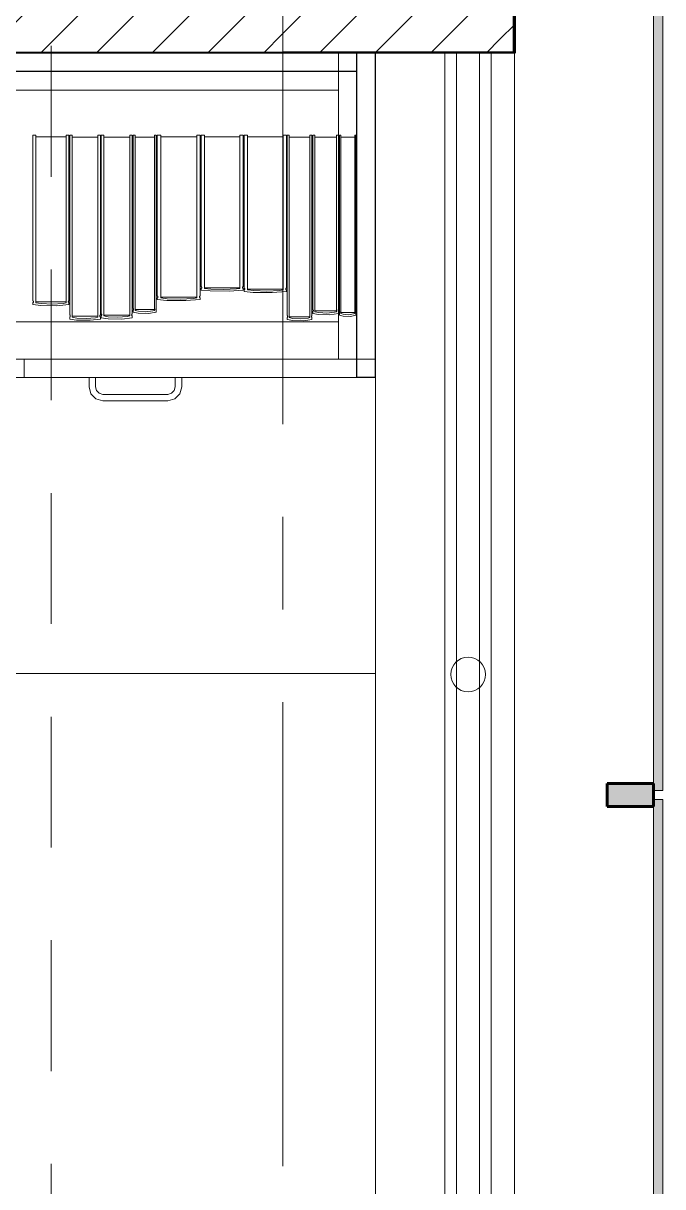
# Model space of a CAD drawing. Header units: inches. Extents: x -19 to 5698, y -728 to 92.
# Drawn here: x 328.54 to 329.23, y 10.228 to 11.482 of the extents above; entities that cross this region are included whole.
import ezdxf

# ---------------------------------------------------------------- set-up
doc = ezdxf.new("R2010")
doc.units = ezdxf.units.IN
doc.header["$MEASUREMENT"] = 0
doc.set_wipeout_variables(frame=1)
for name, pattern in [('Hidden Line', [0.195611, 0.141111, -0.0545]), ('Punto & Raya', [0.65, 0.5, -0.075, 0, -0.075]), ('Wipeout_Contour', [1, 0, -1])]:
    doc.linetypes.add(name, pattern=pattern)
for name, color, linetype in [('02 _ ARQ _ ALB _ Ejes Generales', 251, 'Continuous'), ('02 _ ARQ _ ZON _ Espacio.3D', 7, 'Continuous'), ('08 _ STR _ EXT _ 07 Losa Aligerada', 7, 'Continuous'), ('08 _ STR _ EXT _ 09 Vigas', 251, 'Continuous'), ('Acabado - Muros', 7, 'Continuous'), ('Estructura - 04 MURO', 7, 'Continuous'), ('Interior - Escaleras & Barandillas', 7, 'Continuous'), ('Interior - Mobiliario', 7, 'Continuous')]:
    doc.layers.add(name, color=color, linetype=linetype)
pattern_1 = [(45, (277.50006, 1e-08), (-0.030052038, 0.030052038), [])]

msp = doc.modelspace()

# ---------------------------------------------------------------- hatches: boundary and pattern name
at = {"layer": 'Acabado - Muros', "linetype": 'Continuous', "lineweight": 9}
for points in [[(329.2299, 10.655), (329.2299, 11.57), (329.2199, 11.57), (329.2199, 10.655)], [(329.23, 9.455), (329.2299, 10.645), (329.2199, 10.645), (329.22, 9.455)]]:
    msp.add_hatch(color=250, dxfattribs=at).paths.add_polyline_path(points)
at = {"layer": 'Acabado - Muros', "linetype": 'Continuous', "lineweight": 0}
msp.add_hatch(color=254, dxfattribs=at).paths.add_polyline_path([(329.1699, 10.6375), (329.2199, 10.6375), (329.2199, 10.6625), (329.1699, 10.6625)])

# ---------------------------------------------------------------- linework, layer by layer
at = {"layer": '02 _ ARQ _ ZON _ Espacio.3D', "color": 254, "linetype": 'Continuous', "lineweight": 0, "flags": 128}
msp.add_lwpolyline([(321.57, 16.9), (321.22, 16.9), (321.22, 7.7), (321.57, 7.7), (321.57, 8.1), (322.07, 8.1), (322.07, 7.35), (328.17, 7.35), (328.17, 7.7), (328.57, 7.7), (328.57, 8.1), (328.92, 8.1), (328.92, 11.45), (323.12, 11.45), (323.12, 16.1), (321.57, 16.1)], close=True, dxfattribs=at)
at = {"layer": '08 _ STR _ EXT _ 07 Losa Aligerada', "color": 7, "linetype": 'Continuous', "lineweight": 18, "flags": 128}
msp.add_lwpolyline([(320.8699, 5.6637), (322.07, 5.6637), (322.07, 7.2), (329.07, 7.2), (329.07, 14.9999), (329.07, 15.1499), (329.07, 15.1499), (329.07, 15.7999), (329.07, 15.7999), (329.07, 18.1001), (329.07, 20.35), (326.5701, 20.35), (324.1701, 20.35), (324.1701, 22.35), (324.1701, 22.6), (324.1701, 24.5), (324.1701, 24.75), (324.1701, 26.75), (329.07, 26.75), (329.07, 29.7)], dxfattribs=at)
at = {"layer": 'Acabado - Muros', "color": 7, "linetype": 'Continuous', "lineweight": 60}
for p, q in [((329.1699, 10.6625), (329.1699, 10.6375)), ((329.2199, 10.6625), (329.1699, 10.6625)), ((329.2199, 10.6625), (329.2199, 10.6375)), ((329.2199, 10.6375), (329.1699, 10.6375))]:
    msp.add_line(p, q, dxfattribs=at)
at = {"layer": 'Acabado - Muros', "color": 7, "linetype": 'Continuous', "lineweight": 13, "flags": 128}
for points in [[(329.2299, 10.655), (329.2199, 10.655), (329.2199, 11.57), (329.2299, 11.57)], [(329.23, 9.455), (329.22, 9.455), (329.2199, 10.645), (329.2299, 10.645)]]:
    msp.add_lwpolyline(points, close=True, dxfattribs=at)
at = {"layer": 'Interior - Mobiliario', "color": 175, "linetype": 'Continuous', "lineweight": 13}
for p, q in [((328.9, 11.43), (327.44, 11.43)), ((328.9, 11.12), (328.9, 11.43)), ((327.46, 11.41), (328.88, 11.41)), ((328.88, 11.16), (328.88, 11.41)), ((328.5535, 11.3613), (328.5504, 11.3613)), ((328.5504, 11.3613), (328.5504, 11.1828)), ((328.5535, 11.1806), (328.5535, 11.3613)), ((328.5862, 11.3595), (328.5535, 11.3595)), ((328.5893, 11.3613), (328.5862, 11.3613)), ((328.5862, 11.3613), (328.5862, 11.1806)), ((328.5893, 11.1828), (328.5893, 11.3613)), ((328.5929, 11.3613), (328.5903, 11.3613)), ((328.5903, 11.3613), (328.5903, 11.1676)), ((328.5929, 11.1652), (328.5929, 11.3613)), ((328.6205, 11.3594), (328.5929, 11.3594)), ((328.6232, 11.3613), (328.6205, 11.3613)), ((328.6205, 11.3613), (328.6205, 11.1652)), ((328.6232, 11.1676), (328.6232, 11.3613)), ((328.6268, 11.3613), (328.6242, 11.3613)), ((328.6242, 11.3613), (328.6242, 11.1689)), ((328.6268, 11.1665), (328.6268, 11.3613)), ((328.6549, 11.3594), (328.6268, 11.3594)), ((328.6575, 11.3613), (328.6549, 11.3613)), ((328.6549, 11.3613), (328.6549, 11.1665)), ((328.6575, 11.1689), (328.6575, 11.3613)), ((328.6606, 11.3613), (328.6585, 11.3613)), ((328.6585, 11.3613), (328.6585, 11.1748)), ((328.6606, 11.1725), (328.6606, 11.3613)), ((328.6816, 11.3594), (328.6606, 11.3594)), ((328.6836, 11.3613), (328.6816, 11.3613)), ((328.6816, 11.3613), (328.6816, 11.1725)), ((328.6836, 11.1748), (328.6836, 11.3613)), ((328.6883, 11.3613), (328.6846, 11.3613)), ((328.6846, 11.3613), (328.6846, 11.188)), ((328.6883, 11.1859), (328.6883, 11.3613)), ((328.7272, 11.3596), (328.6883, 11.3596)), ((328.7309, 11.3613), (328.7272, 11.3613)), ((328.7272, 11.3613), (328.7272, 11.1859)), ((328.7309, 11.188), (328.7309, 11.3613)), ((328.7355, 11.3613), (328.7319, 11.3613)), ((328.7319, 11.3613), (328.7319, 11.1981)), ((328.7355, 11.1961), (328.7355, 11.3613)), ((328.7736, 11.3597), (328.7355, 11.3597)), ((328.7772, 11.3613), (328.7736, 11.3613)), ((328.7736, 11.3613), (328.7736, 11.1961)), ((328.7772, 11.1981), (328.7772, 11.3613)), ((328.7819, 11.3613), (328.7782, 11.3613)), ((328.7782, 11.3613), (328.7782, 11.1966)), ((328.7819, 11.1945), (328.7819, 11.3613)), ((328.8203, 11.3597), (328.7819, 11.3597)), ((328.8239, 11.3613), (328.8203, 11.3613)), ((328.8203, 11.3613), (328.8203, 11.1945)), ((328.8239, 11.1966), (328.8239, 11.3613)), ((328.8271, 11.3613), (328.8249, 11.3613)), ((328.8249, 11.3613), (328.8249, 11.1671)), ((328.8271, 11.1648), (328.8271, 11.3613)), ((328.8494, 11.3594), (328.8271, 11.3594)), ((328.8515, 11.3613), (328.8494, 11.3613)), ((328.8494, 11.3613), (328.8494, 11.1648)), ((328.8515, 11.1671), (328.8515, 11.3613)), ((328.8547, 11.3613), (328.8525, 11.3613)), ((328.8525, 11.3613), (328.8525, 11.1734)), ((328.8547, 11.1711), (328.8547, 11.3613)), ((328.878, 11.3594), (328.8547, 11.3594)), ((328.8802, 11.3613), (328.878, 11.3613)), ((328.878, 11.3613), (328.878, 11.1711)), ((328.8802, 11.1734), (328.8802, 11.3613)), ((328.8826, 11.3613), (328.8812, 11.3613)), ((328.8812, 11.3613), (328.8812, 11.1716)), ((328.8826, 11.1693), (328.8826, 11.3613)), ((328.7319, 11.1981), (328.7322, 11.1979)), ((328.7321, 11.1963), (328.7319, 11.1962)), ((328.7319, 11.1962), (328.7319, 11.1944)), ((328.7319, 11.1944), (328.7418, 11.1935)), ((328.7324, 11.1965), (328.7321, 11.1963)), ((328.7322, 11.1979), (328.7324, 11.1977)), ((328.7324, 11.1977), (328.7326, 11.1975)), ((328.7326, 11.1968), (328.7324, 11.1965)), ((328.7326, 11.1975), (328.7327, 11.1973)), ((328.7327, 11.197), (328.7326, 11.1968)), ((328.7327, 11.1973), (328.7327, 11.197)), ((328.7355, 11.1969), (328.7736, 11.1969)), ((328.7423, 11.1953), (328.7355, 11.1961)), ((328.7418, 11.1935), (328.7621, 11.1933)), ((328.7563, 11.1949), (328.7423, 11.1953)), ((328.7701, 11.1956), (328.7563, 11.1949)), ((328.7621, 11.1933), (328.7772, 11.1944)), ((328.7736, 11.1961), (328.7701, 11.1956)), ((328.7764, 11.1971), (328.7765, 11.1973)), ((328.7765, 11.1968), (328.7764, 11.1971)), ((328.7765, 11.1973), (328.7766, 11.1976)), ((328.7767, 11.1966), (328.7765, 11.1968)), ((328.7766, 11.1976), (328.7768, 11.1978)), ((328.777, 11.1964), (328.7767, 11.1966)), ((328.7768, 11.1978), (328.777, 11.198)), ((328.777, 11.198), (328.7772, 11.1981)), ((328.7772, 11.1962), (328.777, 11.1964)), ((328.7772, 11.1944), (328.7772, 11.1962)), ((328.7782, 11.1966), (328.7784, 11.1964)), ((328.7784, 11.1948), (328.7782, 11.1947)), ((328.7782, 11.1947), (328.7782, 11.1929)), ((328.7782, 11.1929), (328.7882, 11.1919)), ((328.7784, 11.1964), (328.7787, 11.1962)), ((328.7787, 11.195), (328.7784, 11.1948)), ((328.7787, 11.1962), (328.7789, 11.196)), ((328.7789, 11.1952), (328.7787, 11.195)), ((328.7789, 11.196), (328.779, 11.1957)), ((328.779, 11.1955), (328.7789, 11.1952)), ((328.779, 11.1957), (328.779, 11.1955)), ((328.7819, 11.1954), (328.8203, 11.1954)), ((328.7887, 11.1938), (328.7819, 11.1945)), ((328.7882, 11.1919), (328.8087, 11.1917)), ((328.8028, 11.1933), (328.7887, 11.1938)), ((328.8168, 11.194), (328.8028, 11.1933)), ((328.8087, 11.1917), (328.8239, 11.1929)), ((328.8203, 11.1945), (328.8168, 11.194)), ((328.8232, 11.1958), (328.8233, 11.196)), ((328.8232, 11.1955), (328.8232, 11.1958)), ((328.8232, 11.1953), (328.8232, 11.1955)), ((328.8234, 11.195), (328.8232, 11.1953)), ((328.8233, 11.196), (328.8235, 11.1962)), ((328.8237, 11.1948), (328.8234, 11.195)), ((328.8235, 11.1962), (328.8238, 11.1965)), ((328.8239, 11.1947), (328.8237, 11.1948)), ((328.8238, 11.1965), (328.8239, 11.1966)), ((328.8239, 11.1929), (328.8239, 11.1947)), ((328.5504, 11.1828), (328.5506, 11.1827)), ((328.5506, 11.1809), (328.5504, 11.1808)), ((328.5504, 11.1808), (328.5504, 11.1788)), ((328.5504, 11.1788), (328.5589, 11.1778)), ((328.5506, 11.1827), (328.5508, 11.1824)), ((328.5508, 11.1811), (328.5506, 11.1809)), ((328.5508, 11.1824), (328.551, 11.1822)), ((328.551, 11.1814), (328.5508, 11.1811)), ((328.551, 11.1822), (328.5511, 11.1819)), ((328.5511, 11.1816), (328.551, 11.1814)), ((328.5511, 11.1819), (328.5511, 11.1816)), ((328.5535, 11.1816), (328.5862, 11.1816)), ((328.5593, 11.1798), (328.5535, 11.1806)), ((328.5589, 11.1778), (328.5763, 11.1776)), ((328.5713, 11.1793), (328.5593, 11.1798)), ((328.5832, 11.1801), (328.5713, 11.1793)), ((328.5763, 11.1776), (328.5893, 11.1788)), ((328.5862, 11.1806), (328.5832, 11.1801)), ((328.5886, 11.182), (328.5887, 11.1822)), ((328.5886, 11.1817), (328.5886, 11.182)), ((328.5887, 11.1814), (328.5886, 11.1817)), ((328.5887, 11.1822), (328.5889, 11.1825)), ((328.5889, 11.1812), (328.5887, 11.1814)), ((328.5889, 11.1825), (328.5891, 11.1827)), ((328.5891, 11.1809), (328.5889, 11.1812)), ((328.5891, 11.1827), (328.5893, 11.1828)), ((328.5893, 11.1808), (328.5891, 11.1809)), ((328.5893, 11.1788), (328.5893, 11.1808)), ((328.6846, 11.188), (328.6849, 11.1879)), ((328.6848, 11.1862), (328.6846, 11.1861)), ((328.6846, 11.1861), (328.6846, 11.1841)), ((328.6846, 11.1841), (328.6948, 11.1832)), ((328.6851, 11.1864), (328.6848, 11.1862)), ((328.6849, 11.1879), (328.6851, 11.1877)), ((328.6851, 11.1877), (328.6853, 11.1874)), ((328.6853, 11.1866), (328.6851, 11.1864)), ((328.6853, 11.1874), (328.6854, 11.1872)), ((328.6854, 11.1869), (328.6853, 11.1866)), ((328.6854, 11.1872), (328.6854, 11.1869)), ((328.6883, 11.1868), (328.7272, 11.1868)), ((328.6952, 11.1851), (328.6883, 11.1859)), ((328.6948, 11.1832), (328.7155, 11.183)), ((328.7095, 11.1847), (328.6952, 11.1851)), ((328.7237, 11.1854), (328.7095, 11.1847)), ((328.7155, 11.183), (328.7309, 11.1841)), ((328.7272, 11.1859), (328.7237, 11.1854)), ((328.7301, 11.187), (328.7302, 11.1872)), ((328.7302, 11.1867), (328.7301, 11.187)), ((328.7302, 11.1872), (328.7303, 11.1875)), ((328.7304, 11.1865), (328.7302, 11.1867)), ((328.7303, 11.1875), (328.7305, 11.1877)), ((328.7307, 11.1862), (328.7304, 11.1865)), ((328.7305, 11.1877), (328.7307, 11.1879)), ((328.7307, 11.1879), (328.7309, 11.188)), ((328.7309, 11.1861), (328.7307, 11.1862)), ((328.7309, 11.1841), (328.7309, 11.1861)), ((328.5903, 11.1676), (328.5905, 11.1674)), ((328.5904, 11.1655), (328.5903, 11.1654)), ((328.5903, 11.1654), (328.5903, 11.1632)), ((328.5906, 11.1657), (328.5904, 11.1655)), ((328.5905, 11.1674), (328.5906, 11.1672)), ((328.5906, 11.1672), (328.5908, 11.1669)), ((328.5908, 11.166), (328.5906, 11.1657)), ((328.5908, 11.1669), (328.5908, 11.1666)), ((328.5908, 11.1666), (328.5908, 11.1663)), ((328.5908, 11.1663), (328.5908, 11.166)), ((328.5929, 11.1662), (328.6205, 11.1662)), ((328.5978, 11.1643), (328.5929, 11.1652)), ((328.608, 11.1638), (328.5978, 11.1643)), ((328.618, 11.1646), (328.608, 11.1638)), ((328.6205, 11.1652), (328.618, 11.1646)), ((328.6226, 11.1667), (328.6227, 11.1669)), ((328.6226, 11.1664), (328.6226, 11.1667)), ((328.6227, 11.1661), (328.6226, 11.1664)), ((328.6227, 11.1669), (328.6228, 11.1672)), ((328.6228, 11.1658), (328.6227, 11.1661)), ((328.6228, 11.1672), (328.623, 11.1675)), ((328.623, 11.1655), (328.6228, 11.1658)), ((328.623, 11.1675), (328.6232, 11.1676)), ((328.6232, 11.1654), (328.623, 11.1655)), ((328.6232, 11.1632), (328.6232, 11.1654)), ((328.6242, 11.1689), (328.6243, 11.1687)), ((328.6243, 11.1668), (328.6242, 11.1667)), ((328.6242, 11.1667), (328.6242, 11.1645)), ((328.6242, 11.1645), (328.6315, 11.1635)), ((328.6243, 11.1687), (328.6245, 11.1684)), ((328.6245, 11.167), (328.6243, 11.1668)), ((328.6245, 11.1684), (328.6247, 11.1682)), ((328.6246, 11.1673), (328.6245, 11.167)), ((328.6247, 11.1676), (328.6246, 11.1673)), ((328.6247, 11.1682), (328.6247, 11.1679)), ((328.6247, 11.1679), (328.6247, 11.1676)), ((328.6268, 11.1675), (328.6549, 11.1675)), ((328.6318, 11.1656), (328.6268, 11.1665)), ((328.6421, 11.1651), (328.6318, 11.1656)), ((328.6523, 11.1659), (328.6421, 11.1651)), ((328.6464, 11.1632), (328.6575, 11.1645)), ((328.6549, 11.1665), (328.6523, 11.1659)), ((328.657, 11.1679), (328.6571, 11.1682)), ((328.657, 11.1677), (328.657, 11.1679)), ((328.6571, 11.1674), (328.657, 11.1677)), ((328.6571, 11.1682), (328.6572, 11.1685)), ((328.6572, 11.1671), (328.6571, 11.1674)), ((328.6572, 11.1685), (328.6574, 11.1688)), ((328.6574, 11.1668), (328.6572, 11.1671)), ((328.6574, 11.1688), (328.6575, 11.1689)), ((328.6575, 11.1667), (328.6574, 11.1668)), ((328.6575, 11.1645), (328.6575, 11.1667)), ((328.6585, 11.1748), (328.6587, 11.1746)), ((328.6586, 11.1728), (328.6585, 11.1727)), ((328.6585, 11.1727), (328.6585, 11.1706)), ((328.6585, 11.1706), (328.664, 11.1695)), ((328.6588, 11.173), (328.6586, 11.1728)), ((328.6587, 11.1746), (328.6588, 11.1744)), ((328.6588, 11.1744), (328.6589, 11.1741)), ((328.6589, 11.1733), (328.6588, 11.173)), ((328.6589, 11.1741), (328.659, 11.1738)), ((328.659, 11.1735), (328.6589, 11.1733)), ((328.659, 11.1738), (328.659, 11.1735)), ((328.6606, 11.1734), (328.6816, 11.1734)), ((328.6643, 11.1716), (328.6606, 11.1725)), ((328.664, 11.1695), (328.6753, 11.1693)), ((328.672, 11.1711), (328.6643, 11.1716)), ((328.6797, 11.1719), (328.672, 11.1711)), ((328.6753, 11.1693), (328.6836, 11.1706)), ((328.6816, 11.1725), (328.6797, 11.1719)), ((328.6832, 11.1739), (328.6833, 11.1742)), ((328.6832, 11.1736), (328.6832, 11.1739)), ((328.6832, 11.1733), (328.6832, 11.1736)), ((328.6833, 11.1731), (328.6832, 11.1733)), ((328.6833, 11.1742), (328.6834, 11.1744)), ((328.6835, 11.1728), (328.6833, 11.1731)), ((328.6834, 11.1744), (328.6835, 11.1747)), ((328.6835, 11.1747), (328.6836, 11.1748)), ((328.6836, 11.1727), (328.6835, 11.1728)), ((328.6836, 11.1706), (328.6836, 11.1727)), ((328.8249, 11.1671), (328.8251, 11.167)), ((328.825, 11.165), (328.8249, 11.1649)), ((328.8249, 11.1649), (328.8249, 11.1628)), ((328.8252, 11.1653), (328.825, 11.165)), ((328.8251, 11.167), (328.8252, 11.1667)), ((328.8252, 11.1667), (328.8253, 11.1664)), ((328.8253, 11.1656), (328.8252, 11.1653)), ((328.8253, 11.1664), (328.8254, 11.1661)), ((328.8254, 11.1658), (328.8253, 11.1656)), ((328.8254, 11.1661), (328.8254, 11.1658)), ((328.8271, 11.1657), (328.8494, 11.1657)), ((328.831, 11.1638), (328.8271, 11.1648)), ((328.8494, 11.1648), (328.8474, 11.1642)), ((328.8511, 11.1665), (328.8512, 11.1668)), ((328.8511, 11.1662), (328.8511, 11.1665)), ((328.8511, 11.1659), (328.8511, 11.1662)), ((328.8511, 11.1656), (328.8511, 11.1659)), ((328.8512, 11.1653), (328.8511, 11.1656)), ((328.8512, 11.1668), (328.8514, 11.167)), ((328.8514, 11.1651), (328.8512, 11.1653)), ((328.8514, 11.167), (328.8515, 11.1671)), ((328.8515, 11.1649), (328.8514, 11.1651)), ((328.8515, 11.1628), (328.8515, 11.1649)), ((328.8525, 11.1734), (328.8526, 11.1732)), ((328.8526, 11.1714), (328.8525, 11.1713)), ((328.8525, 11.1713), (328.8525, 11.1692)), ((328.8525, 11.1692), (328.8586, 11.1681)), ((328.8526, 11.1732), (328.8528, 11.173)), ((328.8528, 11.1716), (328.8526, 11.1714)), ((328.8528, 11.173), (328.8529, 11.1727)), ((328.8529, 11.1719), (328.8528, 11.1716)), ((328.8529, 11.1727), (328.853, 11.1725)), ((328.853, 11.1722), (328.8529, 11.1719)), ((328.853, 11.1725), (328.853, 11.1722)), ((328.8547, 11.1721), (328.878, 11.1721)), ((328.8589, 11.1702), (328.8547, 11.1711)), ((328.8586, 11.1681), (328.8709, 11.1679)), ((328.8674, 11.1697), (328.8589, 11.1702)), ((328.8759, 11.1705), (328.8674, 11.1697)), ((328.8709, 11.1679), (328.8802, 11.1692)), ((328.878, 11.1711), (328.8759, 11.1705)), ((328.8797, 11.1725), (328.8798, 11.1728)), ((328.8797, 11.1722), (328.8797, 11.1725)), ((328.8798, 11.1719), (328.8797, 11.1722)), ((328.8798, 11.1728), (328.8799, 11.1731)), ((328.8799, 11.1717), (328.8798, 11.1719)), ((328.8799, 11.1731), (328.8801, 11.1733)), ((328.88, 11.1714), (328.8799, 11.1717)), ((328.8802, 11.1713), (328.88, 11.1714)), ((328.8801, 11.1733), (328.8802, 11.1734)), ((328.8802, 11.1692), (328.8802, 11.1713)), ((328.8812, 11.1716), (328.8813, 11.1714)), ((328.8813, 11.1698), (328.8812, 11.1696)), ((328.8812, 11.1696), (328.8812, 11.1695)), ((328.8812, 11.1695), (328.8812, 11.1673)), ((328.8812, 11.1673), (328.8851, 11.1663)), ((328.8813, 11.1714), (328.8814, 11.1712)), ((328.8814, 11.1701), (328.8813, 11.1698)), ((328.8814, 11.1712), (328.8814, 11.1709)), ((328.8814, 11.1709), (328.8815, 11.1706)), ((328.8815, 11.1704), (328.8814, 11.1701)), ((328.8815, 11.1706), (328.8815, 11.1704)), ((328.8853, 11.1684), (328.8826, 11.1693)), ((328.8851, 11.1663), (328.8931, 11.166)), ((328.8908, 11.1679), (328.8853, 11.1684)), ((328.88, 11.16), (327.46, 11.16)), ((328.5903, 11.1632), (328.5975, 11.1621)), ((328.5975, 11.1621), (328.6122, 11.1619)), ((328.6122, 11.1619), (328.6232, 11.1632)), ((328.6315, 11.1635), (328.6464, 11.1632)), ((328.8249, 11.1628), (328.8308, 11.1617)), ((328.8308, 11.1617), (328.8426, 11.1614)), ((328.8392, 11.1633), (328.831, 11.1638)), ((328.8474, 11.1642), (328.8392, 11.1633)), ((328.8426, 11.1614), (328.8515, 11.1628)), ((328.88, 11.12), (328.88, 11.16)), ((327.44, 11.12), (328.9, 11.12)), ((327.46, 11.12), (328.88, 11.12)), ((328.541, 11.1), (328.541, 11.12)), ((328.611, 11.1), (328.611, 11.09)), ((328.618, 11.1), (328.611, 11.1)), ((328.611, 11.09), (328.613, 11.0825)), ((328.618, 11.09), (328.618, 11.1)), ((328.6191, 11.086), (328.618, 11.09)), ((328.704, 11.09), (328.703, 11.086)), ((328.704, 11.1), (328.704, 11.09)), ((328.711, 11.1), (328.704, 11.1)), ((328.709, 11.0825), (328.711, 11.09)), ((328.711, 11.09), (328.711, 11.1)), ((328.613, 11.0825), (328.6185, 11.077)), ((328.6185, 11.077), (328.626, 11.075)), ((328.622, 11.0831), (328.6191, 11.086)), ((328.626, 11.082), (328.622, 11.0831)), ((328.696, 11.082), (328.626, 11.082)), ((328.7, 11.0831), (328.696, 11.082)), ((328.696, 11.075), (328.7035, 11.077)), ((328.703, 11.086), (328.7, 11.0831)), ((328.7035, 11.077), (328.709, 11.0825)), ((328.626, 11.075), (328.696, 11.075))]:
    msp.add_line(p, q, dxfattribs=at)

# ---------------------------------------------------------------- next in the draw order: wipeouts: each hides what was drawn before it
at = {"color": 254, "linetype": 'Wipeout_Contour', "lineweight": 0, "ltscale": 7391.319565}
msp.add_wipeout([(328.8199, 11.45), (329.0699, 11.45), (328.8199, 11.7)], dxfattribs=at).dxf.layer = 'Estructura - 04 MURO'

# ---------------------------------------------------------------- next in the draw order: hatches: boundary and pattern name
at = {"layer": 'Estructura - 04 MURO', "linetype": 'Continuous', "lineweight": 5}
h = msp.add_hatch(dxfattribs=at)
h.set_pattern_fill('LADRILLO_COMÚN_0002', color=250, style=0, pattern_type=2)
h.set_pattern_definition(pattern_1)
h.paths.add_polyline_path([(328.8199, 11.45), (329.0699, 11.45), (328.8199, 11.7)])

# ---------------------------------------------------------------- next in the draw order: wipeouts: each hides what was drawn before it
at = {"color": 254, "linetype": 'Wipeout_Contour', "lineweight": 0, "ltscale": 7390.575446}
msp.add_wipeout([(328.8199, 11.7), (329.0699, 11.45), (329.0699, 11.7)], dxfattribs=at).dxf.layer = 'Estructura - 04 MURO'

# ---------------------------------------------------------------- next in the draw order: hatches: boundary and pattern name
at = {"layer": 'Estructura - 04 MURO', "linetype": 'Continuous', "lineweight": 5}
h = msp.add_hatch(dxfattribs=at)
h.set_pattern_fill('LADRILLO_COMÚN_0002', color=250, style=0, pattern_type=2)
h.set_pattern_definition(pattern_1)
h.paths.add_polyline_path([(328.8199, 11.7), (329.0699, 11.45), (329.0699, 11.7)])

# ---------------------------------------------------------------- next in the draw order: linework, layer by layer
at = {"layer": 'Estructura - 04 MURO', "color": 7, "linetype": 'Continuous', "lineweight": 80, "flags": 128}
for points in [[(329.0699, 11.45), (329.0699, 12.5)], [(329.0699, 11.45), (328.8199, 11.45)]]:
    msp.add_lwpolyline(points, dxfattribs=at)

# ---------------------------------------------------------------- next in the draw order: wipeouts: each hides what was drawn before it
at = {"color": 254, "linetype": 'Wipeout_Contour', "lineweight": 0, "ltscale": 9842.997049}
msp.add_wipeout([(328.8199, 11.7), (323.27, 11.7), (323.27, 11.45), (328.8199, 11.45)], dxfattribs=at).dxf.layer = 'Estructura - 04 MURO'
at = {"color": 254, "linetype": 'Wipeout_Contour', "lineweight": 0, "ltscale": 9854.767958}
msp.add_wipeout([(328.9199, 11.45), (328.92, 8.1), (329.07, 8.1), (329.0699, 11.45)], dxfattribs=at).dxf.layer = 'Estructura - 04 MURO'

# ---------------------------------------------------------------- next in the draw order: hatches: boundary and pattern name
at = {"layer": 'Estructura - 04 MURO', "linetype": 'Continuous', "lineweight": 5}
h = msp.add_hatch(dxfattribs=at)
h.set_pattern_fill('LADRILLO_COMÚN_0002', color=250, style=0, pattern_type=2)
h.set_pattern_definition(pattern_1)
h.paths.add_polyline_path([(328.8199, 11.7), (323.27, 11.7), (323.27, 11.45), (328.8199, 11.45)])

# ---------------------------------------------------------------- next in the draw order: linework, layer by layer
at = {"layer": '08 _ STR _ EXT _ 09 Vigas', "color": 251, "linetype": 'Hidden Line', "lineweight": 13, "true_color": 0x636466}
msp.add_line((329.07, 7.2), (329.07, 39.9), dxfattribs=at)
at = {"layer": 'Estructura - 04 MURO', "color": 7, "linetype": 'Continuous', "lineweight": 80, "flags": 128}
msp.add_lwpolyline([(323.12, 11.45), (328.8199, 11.45)], dxfattribs=at)
at = {"layer": 'Estructura - 04 MURO', "color": 7, "linetype": 'Continuous', "lineweight": 13, "flags": 128}
for points in [[(328.9199, 11.45), (329.0699, 11.45)], [(328.9199, 11.45), (328.92, 8.1)], [(329.07, 8.1), (329.0699, 11.45)]]:
    msp.add_lwpolyline(points, dxfattribs=at)
at = {"layer": 'Interior - Escaleras & Barandillas', "color": 161, "linetype": 'Continuous', "lineweight": 13, "flags": 128}
for points in [[(329.0449, 11.45), (328.9949, 11.45), (328.995, 8.1), (329.045, 8.1)], [(329.0324, 11.45), (329.0074, 11.45), (329.0075, 8.1), (329.0325, 8.1)], [(329.0324, 11.45), (329.0074, 11.45), (329.0075, 8.1), (329.0325, 8.1)], [(329.0324, 11.45), (329.0074, 11.45), (329.0075, 8.1), (329.0325, 8.1)]]:
    msp.add_lwpolyline(points, close=True, dxfattribs=at)
msp.add_lwpolyline([(329.0012, 10.78, 1), (329.0387, 10.78, 1)], format="xyb", close=True, dxfattribs=at)
at = {"layer": 'Interior - Mobiliario', "color": 175, "linetype": 'Continuous', "lineweight": 13, "flags": 128}
msp.add_lwpolyline([(328.92, 9.481), (327.42, 9.481), (327.42, 10.081), (328.42, 10.081), (328.42, 10.781), (328.92, 10.781)], close=True, dxfattribs=at)

# ---------------------------------------------------------------- next in the draw order: wipeouts: each hides what was drawn before it
at = {"color": 254, "linetype": 'Wipeout_Contour', "lineweight": 0, "ltscale": 9851.494673}
msp.add_wipeout([(327.44, 11.43), (328.9, 11.43), (328.9, 11.45), (327.44, 11.45)], dxfattribs=at).dxf.layer = 'Interior - Mobiliario'

# ---------------------------------------------------------------- next in the draw order: linework, layer by layer
at = {"layer": '02 _ ARQ _ ALB _ Ejes Generales', "color": 251, "linetype": 'Punto & Raya', "lineweight": 13, "true_color": 0x636466}
msp.add_line((328.82, 3.05), (328.82, 44.9), dxfattribs=at)
at = {"layer": '08 _ STR _ EXT _ 09 Vigas', "color": 251, "linetype": 'Hidden Line', "lineweight": 13, "true_color": 0x636466}
msp.add_line((328.57, 7.7), (328.57, 16.9), dxfattribs=at)
at = {"layer": 'Interior - Mobiliario', "color": 175, "linetype": 'Continuous', "lineweight": 30}
for p, q in [((328.9, 11.45), (327.44, 11.45)), ((328.9, 11.43), (328.9, 11.45)), ((328.9, 11.43), (327.44, 11.43))]:
    msp.add_line(p, q, dxfattribs=at)
at = {"layer": 'Interior - Mobiliario', "color": 175, "linetype": 'Continuous', "lineweight": 13}
for p, q in [((328.9, 11.45), (327.44, 11.45)), ((328.88, 11.45), (327.46, 11.45)), ((328.88, 11.41), (328.88, 11.45)), ((328.9, 11.43), (328.9, 11.45)), ((327.44, 11.43), (328.9, 11.43))]:
    msp.add_line(p, q, dxfattribs=at)

# ---------------------------------------------------------------- next in the draw order: wipeouts: each hides what was drawn before it
at = {"color": 254, "linetype": 'Wipeout_Contour', "lineweight": 0, "ltscale": 9854.451625}
msp.add_wipeout([(328.9, 11.1), (328.92, 11.1), (328.92, 11.45), (328.9, 11.45)], dxfattribs=at).dxf.layer = 'Interior - Mobiliario'

# ---------------------------------------------------------------- next in the draw order: linework, layer by layer
at = {"layer": 'Interior - Mobiliario', "color": 175, "linetype": 'Continuous', "lineweight": 13}
for p, q in [((327.42, 11.45), (328.92, 11.45)), ((328.9, 11.45), (327.44, 11.45)), ((328.92, 11.45), (328.88, 11.45)), ((328.9, 11.45), (328.9, 11.1)), ((328.92, 11.45), (328.9, 11.45)), ((328.9, 11.1), (328.9, 11.45)), ((328.92, 11.1), (328.92, 11.45)), ((328.92, 11.12), (328.92, 11.45)), ((328.92, 11.45), (328.92, 11.1)), ((328.9, 11.43), (327.44, 11.43)), ((328.9, 11.43), (327.44, 11.43)), ((328.9, 11.43), (327.44, 11.43)), ((328.9, 11.1), (328.9, 11.43)), ((328.9, 11.12), (328.9, 11.43)), ((328.9, 11.12), (328.9, 11.43)), ((328.8976, 11.3594), (328.8826, 11.3594)), ((328.899, 11.3613), (328.8976, 11.3613)), ((328.8976, 11.3613), (328.8976, 11.1693)), ((328.899, 11.1716), (328.899, 11.3613)), ((328.8826, 11.1703), (328.8976, 11.1703)), ((328.8963, 11.1687), (328.8908, 11.1679)), ((328.8931, 11.166), (328.899, 11.1673)), ((328.8976, 11.1693), (328.8963, 11.1687)), ((328.8987, 11.1707), (328.8988, 11.171)), ((328.8987, 11.1704), (328.8987, 11.1707)), ((328.8988, 11.1701), (328.8987, 11.1704)), ((328.8988, 11.171), (328.8989, 11.1712)), ((328.8988, 11.1699), (328.8988, 11.1701)), ((328.8989, 11.1696), (328.8988, 11.1699)), ((328.8989, 11.1712), (328.899, 11.1715)), ((328.899, 11.1695), (328.8989, 11.1696)), ((328.899, 11.1715), (328.899, 11.1716)), ((328.899, 11.1673), (328.899, 11.1695)), ((327.44, 11.12), (328.9, 11.12)), ((327.44, 11.12), (328.9, 11.12)), ((328.9, 11.12), (328.541, 11.12)), ((328.88, 11.12), (328.92, 11.12)), ((328.9, 11.1), (328.9, 11.12)), ((328.92, 11.1), (327.42, 11.1)), ((327.44, 11.1), (328.9, 11.1)), ((327.44, 11.1), (328.9, 11.1)), ((328.9, 11.1), (328.541, 11.1)), ((328.9, 11.1), (328.92, 11.1))]:
    msp.add_line(p, q, dxfattribs=at)
at = {"layer": 'Interior - Mobiliario', "color": 175, "linetype": 'Continuous', "lineweight": 30}
for p, q in [((328.92, 11.45), (328.9, 11.45)), ((328.9, 11.1), (328.9, 11.45)), ((328.92, 11.1), (328.92, 11.45)), ((328.92, 11.1), (328.9, 11.1))]:
    msp.add_line(p, q, dxfattribs=at)

doc.saveas('drawing.dxf')
